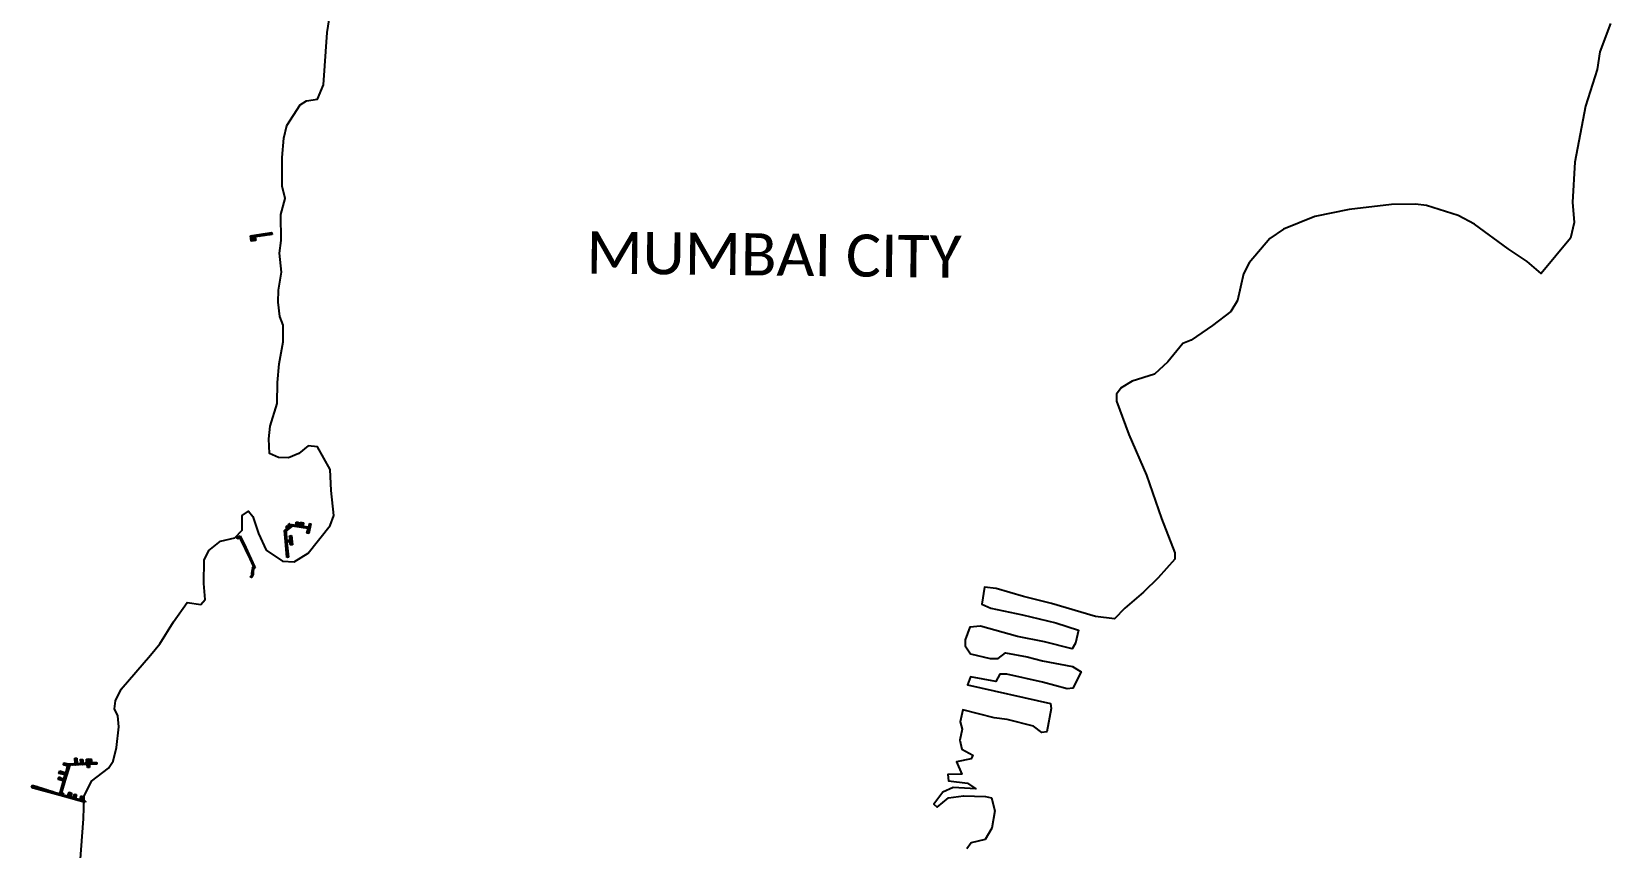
# Model space of a CAD drawing. Header units: metres. Extents: x 267365 to 277461, y 2088854 to 2108025.
# Drawn here: x 268092 to 277372, y 2098439 to 2103232 of the extents above; entities that cross this region are included whole.
import ezdxf

# ---------------------------------------------------------------- set-up
doc = ezdxf.new("R2010")
doc.units = ezdxf.units.M
doc.header["$MEASUREMENT"] = 0
for name, color, linetype in [('JETTY', 51, 'Continuous'), ('JETTY HATCH', 200, 'Continuous'), ('village', 3, 'Continuous'), ('VILLAGE NAME', 250, 'Continuous')]:
    doc.layers.add(name, color=color, linetype=linetype)
doc.styles.get("Standard").update_dxf_attribs({"font": 'arial.ttf'})

msp = doc.modelspace()

# ---------------------------------------------------------------- linework, layer by layer
at = {"layer": 'JETTY'}
for p, q in [((269378.8, 2102032.4), (269504.6, 2102051.5)), ((269383.6, 2102001.4), (269378.8, 2102032.4)), ((269506.8, 2102040.8), (269407.1, 2102026.6)), ((269407.1, 2102026.6), (269411.1, 2102005)), ((269504.6, 2102051.5), (269506.8, 2102040.8)), ((269411.1, 2102005), (269383.6, 2102001.4)), ((269600, 2100333.6), (269609, 2100340.9)), ((269609, 2100340.9), (269615.5, 2100332.8)), ((269644.9, 2100332.9), (269648.1, 2100349.6)), ((269648.1, 2100349.6), (269660, 2100349.2)), ((269660, 2100349.2), (269657.1, 2100330.9)), ((269668.8, 2100329), (269671.4, 2100349.2)), ((269671.4, 2100349.2), (269689.9, 2100346.7)), ((269689.9, 2100346.7), (269687.5, 2100327)), ((269733.7, 2100340.7), (269721.3, 2100283.3)), ((269723, 2100329), (269725.9, 2100341.9)), ((269725.9, 2100341.9), (269733.7, 2100340.7)), ((269297.8, 2100262.3), (269317.9, 2100269.8)), ((269300.7, 2100251.8), (269297.8, 2100262.3)), ((269316.9, 2100257.1), (269300.7, 2100251.8)), ((269350.4, 2100191.9), (269316.9, 2100257.1)), ((269317.9, 2100269.8), (269342.4, 2100222.6)), ((269579.3, 2100301.4), (269591.9, 2100313.9)), ((269583.6, 2100236.5), (269579.3, 2100301.4)), ((269586.1, 2100321.4), (269595.1, 2100329.9)), ((269591.9, 2100313.9), (269586.1, 2100321.4)), ((269623.1, 2100327), (269588.5, 2100299.3)), ((269588.5, 2100299.3), (269590.7, 2100244.6)), ((269595.1, 2100329.9), (269602.6, 2100320.9)), ((269606.3, 2100326), (269600, 2100333.6)), ((269602.6, 2100320.9), (269606.3, 2100326)), ((269608, 2100270.6), (269620.1, 2100271.8)), ((269611.1, 2100246.3), (269608, 2100270.6)), ((269615.5, 2100332.8), (269619.6, 2100336.5)), ((269619.6, 2100336.5), (269644.9, 2100332.9)), ((269620.1, 2100271.8), (269626, 2100217.6)), ((269717.9, 2100313.4), (269623.1, 2100327)), ((269657.1, 2100330.9), (269668.8, 2100329)), ((269687.5, 2100327), (269717.4, 2100322.4)), ((269710.3, 2100285.5), (269717.9, 2100313.4)), ((269721.3, 2100283.3), (269710.3, 2100285.5)), ((269717.4, 2100322.4), (269723, 2100329)), ((269342.4, 2100222.6), (269402.5, 2100089.2)), ((269377.2, 2100134.1), (269350.4, 2100191.9)), ((269592.9, 2100142.2), (269583.6, 2100236.5)), ((269590.7, 2100244.6), (269611.1, 2100246.3)), ((269610.2, 2100234.4), (269592.9, 2100232.7)), ((269592.9, 2100232.7), (269602.9, 2100143.6)), ((269613.1, 2100215.7), (269610.2, 2100234.4)), ((269626, 2100217.6), (269613.1, 2100215.7)), ((269396.2, 2100091.2), (269377.2, 2100134.1)), ((269387.5, 2100049.4), (269388.9, 2100062.3)), ((269388.9, 2100062.3), (269392.8, 2100076.6)), ((269390.8, 2100078.7), (269396.2, 2100091.2)), ((269392.8, 2100076.6), (269390.8, 2100078.7)), ((269398.2, 2100079.7), (269393.9, 2100061.5)), ((269405.6, 2100082.1), (269398.2, 2100079.7)), ((269402.5, 2100089.2), (269405.6, 2100082.1)), ((269602.9, 2100143.6), (269592.9, 2100142.2)), ((269377, 2100029.6), (269380.4, 2100033.2)), ((269385.6, 2100025.8), (269377, 2100029.6)), ((269380.4, 2100033.2), (269382.4, 2100032.3)), ((269382.4, 2100032.3), (269385, 2100035.6)), ((269385, 2100035.6), (269387.8, 2100042)), ((269393.6, 2100041.7), (269385.6, 2100025.8)), ((269387.8, 2100042), (269387.5, 2100049.4)), ((269393.9, 2100061.5), (269393.6, 2100041.7)), ((268345.8, 2098963.5), (268359, 2098964.3)), ((268347.7, 2098932.5), (268345.8, 2098963.5)), ((268359, 2098964.3), (268359.8, 2098932.6)), ((268381.8, 2098933.8), (268379.8, 2098956.9)), ((268379.8, 2098956.9), (268393.3, 2098956.6)), ((268393.3, 2098956.6), (268393.3, 2098934.6)), ((268415.7, 2098936), (268414.4, 2098958.1)), ((268414.4, 2098958.1), (268425.8, 2098958.1)), ((268425.8, 2098958.1), (268428.1, 2098936.4)), ((268431.3, 2098958.3), (268442.6, 2098959)), ((268432.6, 2098937.2), (268431.3, 2098958.3)), ((268442.6, 2098959), (268445.6, 2098937.9)), ((268252.3, 2098874.1), (268257.5, 2098888.4)), ((268289.3, 2098865.6), (268252.3, 2098874.1)), ((268257.5, 2098888.4), (268292.7, 2098877.5)), ((268280, 2098924.2), (268282.6, 2098936.5)), ((268303.7, 2098917.4), (268280, 2098924.2)), ((268282.4, 2098841.4), (268289.3, 2098865.6)), ((268282.6, 2098936.5), (268307.6, 2098929.9)), ((268316.5, 2098921.8), (268289.7, 2098833.7)), ((268292.7, 2098877.5), (268303.7, 2098917.4)), ((268307.6, 2098929.9), (268347.7, 2098932.5)), ((268418.8, 2098926.6), (268316.5, 2098921.8)), ((268359.8, 2098932.6), (268381.8, 2098933.8)), ((268393.3, 2098934.6), (268415.7, 2098936)), ((268419.9, 2098909.4), (268418.8, 2098926.6)), ((268433, 2098909), (268419.9, 2098909.4)), ((268428.1, 2098936.4), (268432.6, 2098937.2)), ((268476.4, 2098928.7), (268431.6, 2098928.1)), ((268431.6, 2098928.1), (268433, 2098909)), ((268445.6, 2098937.9), (268476.2, 2098938.8)), ((268476.2, 2098938.8), (268476.4, 2098928.7)), ((268092.1, 2098792.8), (268097.1, 2098805.1)), ((268100.6, 2098788.2), (268092.1, 2098792.8)), ((268097.1, 2098805.1), (268257.8, 2098754.7)), ((268260.7, 2098744.5), (268100.6, 2098788.2)), ((268249.2, 2098838), (268254.8, 2098853.9)), ((268279.1, 2098829.7), (268249.2, 2098838)), ((268254.8, 2098853.9), (268260.3, 2098852.4)), ((268257.8, 2098754.7), (268279.1, 2098829.7)), ((268260.3, 2098852.4), (268259.2, 2098848.3)), ((268259.2, 2098848.3), (268282.4, 2098841.4)), ((268289.7, 2098833.7), (268267.8, 2098759.2)), ((268304.9, 2098744.1), (268312.4, 2098763.4)), ((268312.4, 2098763.4), (268329.5, 2098757.8)), ((268406.5, 2098703.3), (268260.7, 2098744.5)), ((268267.8, 2098759.2), (268279.1, 2098755.9)), ((268279.1, 2098755.9), (268277.9, 2098748.9)), ((268277.9, 2098748.9), (268311.4, 2098738.8)), ((268312, 2098741.8), (268304.9, 2098744.1)), ((268311.4, 2098738.8), (268312, 2098741.8)), ((268329.5, 2098757.8), (268323.3, 2098736.1)), ((268323.3, 2098736.1), (268338.5, 2098731.4)), ((268338.5, 2098731.4), (268345.2, 2098752.8)), ((268345.2, 2098752.8), (268356.2, 2098749.6)), ((268356.2, 2098749.6), (268349.8, 2098728.6)), ((268349.8, 2098728.6), (268377.1, 2098720.4)), ((268377.1, 2098720.4), (268384, 2098741.4)), ((268384, 2098741.4), (268393.1, 2098738.7)), ((268393.1, 2098738.7), (268389, 2098716.7)), ((268389, 2098716.7), (268409.5, 2098711.5)), ((268409.5, 2098711.5), (268406.5, 2098703.3))]:
    msp.add_line(p, q, dxfattribs=at)
at = {"layer": 'JETTY HATCH', "linetype": 'Continuous'}
for p, q in [((269379.2, 2102030.2), (269381.8, 2102032.9)), ((269404, 2102004.1), (269379.4, 2102028.7)), ((269379.9, 2102025.6), (269388, 2102033.8)), ((269399.3, 2102003.5), (269380.4, 2102022.4)), ((269380.6, 2102021), (269394.3, 2102034.8)), ((269408.7, 2102004.7), (269380.7, 2102032.7)), ((269381.3, 2102016.4), (269400.6, 2102035.7)), ((269394.7, 2102002.8), (269381.3, 2102016.2)), ((269382, 2102011.8), (269406.8, 2102036.7)), ((269382.7, 2102007.2), (269413.1, 2102037.6)), ((269383.4, 2102002.6), (269407.2, 2102026.4)), ((269410.6, 2102008.2), (269385.3, 2102033.4)), ((269388, 2102002), (269408, 2102022)), ((269409.4, 2102014.7), (269389.9, 2102034.1)), ((269394.1, 2102002.8), (269408.8, 2102017.5)), ((269408.2, 2102021.2), (269394.5, 2102034.8)), ((269407.9, 2102026.7), (269399.1, 2102035.5)), ((269400.2, 2102003.6), (269409.7, 2102013)), ((269412.6, 2102027.4), (269403.7, 2102036.2)), ((269407.4, 2102026.6), (269419.3, 2102038.6)), ((269417.2, 2102028), (269408.3, 2102036.9)), ((269421.8, 2102028.7), (269412.9, 2102037.6)), ((269413.6, 2102027.5), (269425.6, 2102039.5)), ((269426.5, 2102029.4), (269417.5, 2102038.3)), ((269419.8, 2102028.4), (269431.8, 2102040.5)), ((269431.1, 2102030), (269422.1, 2102039)), ((269425.9, 2102029.3), (269438.1, 2102041.4)), ((269435.8, 2102030.7), (269426.7, 2102039.7)), ((269440.4, 2102031.3), (269431.3, 2102040.4)), ((269432.1, 2102030.2), (269444.3, 2102042.4)), ((269445, 2102032), (269436, 2102041.1)), ((269438.3, 2102031.1), (269450.6, 2102043.3)), ((269449.7, 2102032.7), (269440.6, 2102041.8)), ((269444.5, 2102031.9), (269456.8, 2102044.3)), ((269454.3, 2102033.3), (269445.2, 2102042.5)), ((269459, 2102034), (269449.8, 2102043.2)), ((269450.7, 2102032.8), (269463.1, 2102045.2)), ((269463.6, 2102034.7), (269454.4, 2102043.9)), ((269456.9, 2102033.7), (269469.3, 2102046.2)), ((269468.2, 2102035.3), (269459, 2102044.6)), ((269463.1, 2102034.6), (269475.6, 2102047.1)), ((269472.9, 2102036), (269463.6, 2102045.3)), ((269477.5, 2102036.6), (269468.2, 2102046)), ((269469.2, 2102035.5), (269481.9, 2102048.1)), ((269482.2, 2102037.3), (269472.8, 2102046.7)), ((269475.4, 2102036.4), (269488.1, 2102049)), ((269486.8, 2102038), (269477.4, 2102047.4)), ((269481.6, 2102037.2), (269494.4, 2102050)), ((269491.4, 2102038.6), (269482, 2102048.1)), ((269496.1, 2102039.3), (269486.6, 2102048.8)), ((269487.8, 2102038.1), (269500.6, 2102050.9)), ((269500.7, 2102040), (269491.2, 2102049.5)), ((269494, 2102039), (269505, 2102050)), ((269505.4, 2102040.6), (269495.8, 2102050.2)), ((269500.2, 2102039.9), (269505.8, 2102045.5)), ((269505.9, 2102045.4), (269500.4, 2102050.9)), ((269506.4, 2102040.8), (269506.7, 2102041.1)), ((269390, 2102002.2), (269382.3, 2102009.9)), ((269385.3, 2102001.6), (269383.2, 2102003.7)), ((269406.4, 2102004.4), (269410.5, 2102008.5)), ((269601, 2100332.3), (269609.2, 2100340.5)), ((269609.5, 2100340.2), (269608.9, 2100340.8)), ((269640.9, 2100324.5), (269659, 2100342.5)), ((269645.2, 2100334), (269660, 2100348.8)), ((269646.4, 2100340.5), (269655.2, 2100349.4)), ((269665.9, 2100320.9), (269646.4, 2100340.4)), ((269657.7, 2100334.5), (269647.2, 2100344.9)), ((269647.6, 2100347.1), (269650.1, 2100349.6)), ((269658.4, 2100339), (269648.1, 2100349.4)), ((269659.1, 2100343.6), (269653.3, 2100349.4)), ((269659.9, 2100348.2), (269658.8, 2100349.2)), ((269664.1, 2100321.2), (269689.7, 2100346.8)), ((269668.8, 2100320.5), (269689.2, 2100340.9)), ((269669.1, 2100331.4), (269685, 2100347.4)), ((269669.9, 2100337.5), (269680.3, 2100348)), ((269696.9, 2100316.4), (269670.6, 2100342.7)), ((269670.7, 2100343.7), (269675.7, 2100348.6)), ((269687.9, 2100330.7), (269671.2, 2100347.4)), ((269688.5, 2100335.4), (269675.3, 2100348.6)), ((269689.1, 2100340.1), (269681.4, 2100347.8)), ((269689.7, 2100344.9), (269687.5, 2100347)), ((269724, 2100333.3), (269731.7, 2100341)), ((269725.5, 2100340.1), (269727.1, 2100341.7)), ((269732.3, 2100334.1), (269725.6, 2100340.7)), ((269733.2, 2100338.5), (269730.5, 2100341.1)), ((269298.9, 2100258.2), (269306.1, 2100265.4)), ((269304.3, 2100253), (269298.9, 2100258.4)), ((269308.3, 2100254.3), (269299.6, 2100263)), ((269300.1, 2100254.1), (269314.6, 2100268.6)), ((269312.3, 2100255.6), (269303.4, 2100264.4)), ((269304.2, 2100252.9), (269319, 2100267.7)), ((269316.3, 2100256.9), (269307.3, 2100265.9)), ((269327.8, 2100250.6), (269311.1, 2100267.3)), ((269312.1, 2100255.5), (269320.8, 2100264.2)), ((269322.1, 2100261.6), (269315, 2100268.8)), ((269317.6, 2100255.7), (269322.6, 2100260.7)), ((269333.5, 2100239.6), (269317.9, 2100255.3)), ((269319.4, 2100252.2), (269324.4, 2100257.2)), ((269321.2, 2100248.7), (269326.2, 2100253.7)), ((269323, 2100245.2), (269328, 2100250.2)), ((269588.8, 2100291.9), (269579.3, 2100301.4)), ((269579.4, 2100300), (269601.6, 2100322.2)), ((269589.1, 2100286.4), (269579.6, 2100295.8)), ((269579.7, 2100295.1), (269620.9, 2100336.3)), ((269580, 2100290.1), (269588.6, 2100298.6)), ((269589.3, 2100280.9), (269580, 2100290.1)), ((269580.4, 2100285.1), (269588.8, 2100293.5)), ((269589.5, 2100275.3), (269580.4, 2100284.4)), ((269580.7, 2100280.2), (269589, 2100288.4)), ((269589.7, 2100269.8), (269580.8, 2100278.7)), ((269581, 2100275.2), (269589.2, 2100283.3)), ((269589.9, 2100264.3), (269581.2, 2100273.1)), ((269581.4, 2100270.2), (269589.4, 2100278.2)), ((269590.2, 2100258.8), (269581.6, 2100267.4)), ((269581.7, 2100265.3), (269589.6, 2100273.1)), ((269590.4, 2100253.3), (269581.9, 2100261.7)), ((269588.6, 2100297.4), (269582, 2100304.1)), ((269582, 2100260.3), (269589.8, 2100268)), ((269590.6, 2100247.7), (269582.3, 2100256)), ((269582.4, 2100255.3), (269590, 2100262.9)), ((269582.7, 2100250.3), (269590.2, 2100257.8)), ((269599.7, 2100233.3), (269582.7, 2100250.3)), ((269583, 2100245.4), (269590.4, 2100252.7)), ((269583.4, 2100240.4), (269590.6, 2100247.6)), ((269590.5, 2100300.9), (269584.6, 2100306.7)), ((269599.3, 2100308), (269587, 2100320.3)), ((269593.4, 2100303.3), (269587.3, 2100309.3)), ((269587.9, 2100319.1), (269596.7, 2100328)), ((269602.2, 2100310.3), (269588.7, 2100323.9)), ((269596.4, 2100305.6), (269590, 2100312)), ((269590.2, 2100316.2), (269599.1, 2100325.1)), ((269605.2, 2100312.7), (269591.4, 2100326.5)), ((269592.3, 2100302.3), (269625.6, 2100335.6)), ((269608.1, 2100315.1), (269594.1, 2100329)), ((269614, 2100319.8), (269600.1, 2100333.7)), ((269616.9, 2100322.1), (269603, 2100336.1)), ((269603.2, 2100233.7), (269622.2, 2100252.7)), ((269603.4, 2100329.4), (269611.6, 2100337.6)), ((269611.1, 2100317.4), (269604.7, 2100323.8)), ((269605.9, 2100326.5), (269614, 2100334.7)), ((269619.9, 2100324.5), (269606, 2100338.4)), ((269608, 2100270.3), (269608.3, 2100270.6)), ((269622.1, 2100253.3), (269608.4, 2100267)), ((269608.6, 2100265.6), (269614.2, 2100271.2)), ((269609.1, 2100234.3), (269622.7, 2100247.9)), ((269609.2, 2100261), (269620.1, 2100271.8)), ((269622.8, 2100247.4), (269609.2, 2100260.9)), ((269609.8, 2100256.3), (269620.6, 2100267.1)), ((269621.5, 2100259.3), (269610, 2100270.8)), ((269623.4, 2100241.5), (269610, 2100254.8)), ((269610.4, 2100251.6), (269621.1, 2100262.3)), ((269624, 2100235.5), (269610.8, 2100248.7)), ((269611.1, 2100246.9), (269621.7, 2100257.5)), ((269620.8, 2100265.2), (269614.8, 2100271.3)), ((269622.8, 2100326.9), (269616.2, 2100333.5)), ((269628.8, 2100326.2), (269619, 2100336)), ((269619.1, 2100323.9), (269630.2, 2100335)), ((269620.2, 2100271.2), (269619.6, 2100271.7)), ((269635, 2100325.3), (269624.5, 2100335.8)), ((269627, 2100326.5), (269634.9, 2100334.3)), ((269641.2, 2100324.4), (269630.7, 2100334.9)), ((269631.7, 2100325.8), (269639.5, 2100333.7)), ((269636.3, 2100325.1), (269644.1, 2100333)), ((269647.3, 2100323.6), (269636.9, 2100334)), ((269653.5, 2100322.7), (269643.1, 2100333.1)), ((269659.7, 2100321.8), (269645.5, 2100336)), ((269645.6, 2100323.8), (269657.9, 2100336.2)), ((269650.2, 2100323.1), (269657.9, 2100330.8)), ((269654.8, 2100322.5), (269662.4, 2100330)), ((269659.5, 2100321.8), (269667, 2100329.3)), ((269672.1, 2100320), (269662, 2100330.1)), ((269678.3, 2100319.1), (269668.4, 2100329.1)), ((269684.5, 2100318.2), (269669.4, 2100333.4)), ((269690.7, 2100317.3), (269670, 2100338.1)), ((269673.4, 2100319.8), (269688.5, 2100334.9)), ((269678, 2100319.2), (269687.7, 2100328.8)), ((269682.7, 2100318.5), (269690.7, 2100326.5)), ((269687.3, 2100317.8), (269695.3, 2100325.8)), ((269691.9, 2100317.2), (269699.9, 2100325.1)), ((269703.1, 2100315.6), (269692.3, 2100326.3)), ((269696.6, 2100316.5), (269704.5, 2100324.4)), ((269709.3, 2100314.7), (269698.6, 2100325.3)), ((269701.2, 2100315.8), (269709.1, 2100323.7)), ((269715.5, 2100313.8), (269704.9, 2100324.4)), ((269705.9, 2100315.2), (269713.7, 2100323)), ((269710.5, 2100314.5), (269732.9, 2100336.9)), ((269712.3, 2100285.1), (269710.7, 2100286.7)), ((269726.6, 2100307.9), (269711.2, 2100323.4)), ((269711.2, 2100288.7), (269725.5, 2100303)), ((269719, 2100283.8), (269711.8, 2100290.9)), ((269712.8, 2100285), (269724.1, 2100296.3)), ((269721.9, 2100286.1), (269712.9, 2100295.1)), ((269713.2, 2100295.9), (269727, 2100309.8)), ((269722.8, 2100290.5), (269714.1, 2100299.3)), ((269715.1, 2100313.8), (269731.4, 2100330.1)), ((269715.1, 2100303.2), (269728.5, 2100316.6)), ((269723.8, 2100294.9), (269715.2, 2100303.4)), ((269724.7, 2100299.2), (269716.3, 2100307.6)), ((269717.1, 2100310.5), (269729.9, 2100323.3)), ((269717.2, 2100284.1), (269722.6, 2100289.5)), ((269727.6, 2100312.3), (269717.4, 2100322.4)), ((269725.7, 2100303.6), (269717.4, 2100311.8)), ((269728.5, 2100316.7), (269719.8, 2100325.3)), ((269729.4, 2100321), (269722.3, 2100328.2)), ((269730.4, 2100325.4), (269723.7, 2100332.1)), ((269731.3, 2100329.7), (269724.7, 2100336.4)), ((269339.2, 2100228.6), (269323.5, 2100244.4)), ((269324.8, 2100241.7), (269329.8, 2100246.7)), ((269326.6, 2100238.2), (269331.7, 2100243.2)), ((269328.4, 2100234.7), (269333.5, 2100239.8)), ((269344.3, 2100218.2), (269329.1, 2100233.5)), ((269330.2, 2100231.2), (269335.3, 2100236.3)), ((269332, 2100227.7), (269337.1, 2100232.8)), ((269333.8, 2100224.2), (269338.9, 2100229.3)), ((269348.7, 2100208.6), (269334.7, 2100222.6)), ((269335.6, 2100220.7), (269340.7, 2100225.8)), ((269337.4, 2100217.2), (269342.5, 2100222.3)), ((269339.2, 2100213.7), (269344.2, 2100218.6)), ((269353, 2100198.9), (269340.3, 2100211.7)), ((269341, 2100210.2), (269345.8, 2100215)), ((269342.8, 2100206.7), (269347.5, 2100211.3)), ((269344.6, 2100203.2), (269349.1, 2100207.7)), ((269357.4, 2100189.2), (269345.9, 2100200.8)), ((269346.4, 2100199.7), (269350.7, 2100204)), ((269348.2, 2100196.2), (269352.4, 2100200.3)), ((269350, 2100192.7), (269354, 2100196.7)), ((269361.8, 2100179.6), (269351.3, 2100190.1)), ((269351.7, 2100189.1), (269355.7, 2100193)), ((269353.4, 2100185.4), (269357.3, 2100189.4)), ((269355.1, 2100181.8), (269359, 2100185.7)), ((269366.1, 2100169.9), (269355.9, 2100180.2)), ((269356.8, 2100178.2), (269360.6, 2100182.1)), ((269358.5, 2100174.6), (269362.3, 2100178.4)), ((269360.1, 2100171), (269363.9, 2100174.8)), ((269370.5, 2100160.3), (269360.5, 2100170.3)), ((269361.8, 2100167.3), (269365.6, 2100171.1)), ((269363.5, 2100163.7), (269367.2, 2100167.5)), ((269374.8, 2100150.6), (269365, 2100160.4)), ((269365.2, 2100160.1), (269368.9, 2100163.8)), ((269366.9, 2100156.5), (269370.5, 2100160.1)), ((269368.5, 2100152.9), (269372.2, 2100156.5)), ((269594.9, 2100232.9), (269583.1, 2100244.6)), ((269593.3, 2100229.1), (269583.5, 2100238.9)), ((269583.7, 2100235.5), (269593.1, 2100244.8)), ((269594, 2100223.2), (269584, 2100233.1)), ((269584.2, 2100230.6), (269598.8, 2100245.3)), ((269594.6, 2100217.2), (269584.5, 2100227.3)), ((269584.7, 2100225.8), (269604.6, 2100245.7)), ((269595.3, 2100211.2), (269585.1, 2100221.4)), ((269585.2, 2100221), (269593.3, 2100229.1)), ((269585.6, 2100216.2), (269593.8, 2100224.3)), ((269596, 2100205.2), (269585.7, 2100215.5)), ((269586.1, 2100211.3), (269594.4, 2100219.6)), ((269596.6, 2100199.3), (269586.3, 2100209.6)), ((269586.6, 2100206.5), (269594.9, 2100214.8)), ((269597.3, 2100193.3), (269586.9, 2100203.7)), ((269587.1, 2100201.7), (269595.4, 2100210)), ((269598, 2100187.3), (269587.4, 2100197.9)), ((269587.5, 2100196.8), (269596, 2100205.3)), ((269588, 2100192), (269596.5, 2100200.5)), ((269598.6, 2100181.4), (269588, 2100192)), ((269588.5, 2100187.2), (269597, 2100195.7)), ((269599.3, 2100175.4), (269588.6, 2100186.1)), ((269589, 2100182.3), (269597.6, 2100191)), ((269600, 2100169.4), (269589.2, 2100180.2)), ((269589.4, 2100177.5), (269598.1, 2100186.2)), ((269600.6, 2100163.4), (269589.7, 2100174.3)), ((269589.9, 2100172.7), (269598.6, 2100181.4)), ((269601.3, 2100157.5), (269590.3, 2100168.5)), ((269590.4, 2100167.9), (269599.2, 2100176.6)), ((269590.8, 2100163), (269599.7, 2100171.9)), ((269602, 2100151.5), (269590.9, 2100162.6)), ((269591.3, 2100158.2), (269600.2, 2100167.1)), ((269602.6, 2100145.5), (269591.5, 2100156.7)), ((269591.8, 2100153.4), (269600.8, 2100162.3)), ((269592.3, 2100148.5), (269601.3, 2100157.6)), ((269604.5, 2100233.8), (269593.5, 2100244.8)), ((269597.3, 2100233.1), (269610.4, 2100246.2)), ((269609.3, 2100234.3), (269598.4, 2100245.2)), ((269625.3, 2100223.6), (269603.3, 2100245.6)), ((269624.7, 2100229.6), (269608.2, 2100246)), ((269626, 2100217.7), (269610.3, 2100233.3)), ((269610.7, 2100230.6), (269623.2, 2100243.1)), ((269621.4, 2100216.9), (269611.3, 2100227)), ((269611.5, 2100226.1), (269623.7, 2100238.3)), ((269612.2, 2100221.5), (269624.2, 2100233.5)), ((269616.8, 2100216.2), (269612.3, 2100220.7)), ((269612.9, 2100216.9), (269624.8, 2100228.8)), ((269617.7, 2100216.4), (269625.3, 2100224)), ((269623.9, 2100217.3), (269625.8, 2100219.2)), ((269379.2, 2100140.9), (269369.6, 2100150.5)), ((269370.2, 2100149.2), (269373.8, 2100152.8)), ((269371.9, 2100145.6), (269375.5, 2100149.2)), ((269373.6, 2100142), (269377.1, 2100145.5)), ((269383.6, 2100131.3), (269374.2, 2100140.6)), ((269375.3, 2100138.4), (269378.8, 2100141.9)), ((269376.9, 2100134.7), (269380.4, 2100138.2)), ((269378.6, 2100131.1), (269382.1, 2100134.6)), ((269387.9, 2100121.6), (269378.7, 2100130.8)), ((269380.2, 2100127.4), (269383.7, 2100130.9)), ((269381.8, 2100123.7), (269385.4, 2100127.2)), ((269392.3, 2100112), (269382.9, 2100121.3)), ((269383.5, 2100120), (269387, 2100123.6)), ((269385.1, 2100116.4), (269388.7, 2100119.9)), ((269386.7, 2100112.7), (269390.3, 2100116.3)), ((269396.6, 2100102.3), (269387.1, 2100111.8)), ((269388.3, 2100109), (269392, 2100112.6)), ((269388.8, 2100061.8), (269395.6, 2100068.5)), ((269393.9, 2100057.3), (269388.9, 2100062.3)), ((269390, 2100105.3), (269393.6, 2100109)), ((269394.1, 2100062.4), (269390, 2100066.5)), ((269390.7, 2100068.9), (269397.2, 2100075.4)), ((269395.1, 2100066.7), (269391.1, 2100070.6)), ((269401, 2100092.6), (269391.3, 2100102.3)), ((269391.5, 2100080.4), (269401.9, 2100090.7)), ((269391.6, 2100101.6), (269395.3, 2100105.3)), ((269397.1, 2100075.3), (269391.7, 2100080.7)), ((269396.1, 2100071), (269392.3, 2100074.8)), ((269392.7, 2100076.2), (269403.5, 2100087)), ((269393.2, 2100098), (269396.9, 2100101.7)), ((269398.1, 2100079.6), (269393.3, 2100084.4)), ((269394.8, 2100094.3), (269398.6, 2100098)), ((269402, 2100081), (269394.9, 2100088.1)), ((269395.5, 2100089.7), (269400.2, 2100094.4)), ((269405.2, 2100083.1), (269395.5, 2100092.9)), ((269403.1, 2100081.3), (269405.1, 2100083.3)), ((269599.7, 2100143.2), (269592, 2100150.8)), ((269595.1, 2100142.5), (269592.6, 2100144.9)), ((269592.7, 2100143.7), (269601.8, 2100152.8)), ((269597.2, 2100142.8), (269602.4, 2100148)), ((269377.7, 2100029.4), (269381.2, 2100032.9)), ((269380.8, 2100028), (269378, 2100030.7)), ((269386.5, 2100027.5), (269381.2, 2100032.9)), ((269381.3, 2100027.7), (269392, 2100038.4)), ((269388.3, 2100031.1), (269384.5, 2100034.9)), ((269385, 2100026.1), (269386.6, 2100027.7)), ((269385.9, 2100037.6), (269393.7, 2100045.4)), ((269390.1, 2100034.6), (269386.2, 2100038.4)), ((269387.5, 2100049.8), (269393.9, 2100056.2)), ((269393.6, 2100041.7), (269387.5, 2100047.7)), ((269387.7, 2100044.7), (269393.8, 2100050.8)), ((269393.7, 2100046.9), (269387.8, 2100052.7)), ((269391.8, 2100038.1), (269387.8, 2100042.1)), ((269388.2, 2100055.8), (269394, 2100061.6)), ((269393.8, 2100052.1), (269388.4, 2100057.5)), ((268359.4, 2098949.2), (268345.8, 2098962.8)), ((268346, 2098960.6), (268349.1, 2098963.7)), ((268359.5, 2098943.8), (268346.2, 2098957.2)), ((268346.3, 2098955.6), (268354.7, 2098964)), ((268359.7, 2098938.4), (268346.5, 2098951.5)), ((268346.6, 2098950.6), (268359.1, 2098963.1)), ((268346.9, 2098945.6), (268359.2, 2098957.9)), ((268347.2, 2098940.6), (268359.3, 2098952.7)), ((268359.3, 2098954.7), (268350.2, 2098963.8)), ((268359.1, 2098960.1), (268355.2, 2098964.1)), ((268393.3, 2098941.9), (268380, 2098955.2)), ((268380.2, 2098952.4), (268384.6, 2098956.8)), ((268393.3, 2098936.6), (268380.5, 2098949.4)), ((268380.6, 2098947.5), (268389.8, 2098956.7)), ((268381.1, 2098942.6), (268393.3, 2098954.8)), ((268381.5, 2098937.7), (268393.3, 2098949.5)), ((268393.3, 2098947.2), (268383.7, 2098956.8)), ((268393.3, 2098952.5), (268389.1, 2098956.7)), ((268427.2, 2098945.1), (268414.4, 2098957.9)), ((268414.6, 2098954.9), (268417.7, 2098958.1)), ((268427.8, 2098939.2), (268414.7, 2098952.3)), ((268414.9, 2098949.9), (268423, 2098958.1)), ((268415.2, 2098944.9), (268426.1, 2098955.8)), ((268415.5, 2098939.9), (268426.6, 2098951)), ((268426.6, 2098951), (268419.5, 2098958.1)), ((268425.9, 2098957), (268424.8, 2098958.1)), ((268444.9, 2098943.3), (268431.3, 2098956.9)), ((268431.4, 2098955.9), (268434, 2098958.4)), ((268431.7, 2098950.9), (268439.7, 2098958.8)), ((268454.5, 2098928.4), (268431.7, 2098951.2)), ((268432, 2098945.9), (268442.9, 2098956.8)), ((268432.4, 2098940.9), (268443.6, 2098952.1)), ((268444, 2098949.5), (268435, 2098958.5)), ((268443.1, 2098955.7), (268440, 2098958.8)), ((268254.8, 2098873.5), (268252.8, 2098875.5)), ((268253.8, 2098873.7), (268265.9, 2098885.8)), ((268254.2, 2098879.5), (268261.9, 2098887.1)), ((268261.7, 2098871.9), (268254.2, 2098879.4)), ((268268.6, 2098870.4), (268255.7, 2098883.3)), ((268275.4, 2098868.8), (268257.1, 2098887.2)), ((268257.3, 2098887.9), (268257.8, 2098888.3)), ((268258.1, 2098872.7), (268270, 2098884.6)), ((268262.5, 2098871.8), (268274, 2098883.3)), ((268282.3, 2098867.2), (268262.8, 2098886.8)), ((268266.8, 2098870.8), (268278.1, 2098882.1)), ((268289.2, 2098865.7), (268270.4, 2098884.4)), ((268271.1, 2098869.8), (268282.1, 2098880.8)), ((268275.4, 2098868.8), (268286.2, 2098879.6)), ((268298.3, 2098861.9), (268278.1, 2098882)), ((268279.7, 2098867.8), (268290.2, 2098878.3)), ((268280.6, 2098927), (268288.5, 2098935)), ((268285.2, 2098922.7), (268280.7, 2098927.2)), ((268292.6, 2098920.6), (268281.6, 2098931.6)), ((268282, 2098933.7), (268284.3, 2098936.1)), ((268282.4, 2098923.5), (268292.7, 2098933.8)), ((268300.1, 2098918.4), (268282.5, 2098936)), ((268283.5, 2098845), (268297.4, 2098858.9)), ((268284.1, 2098866.8), (268306.7, 2098889.4)), ((268285.6, 2098852.4), (268299.7, 2098866.6)), ((268299.5, 2098866), (268285.8, 2098879.7)), ((268286.5, 2098922.3), (268296.9, 2098932.7)), ((268294.5, 2098849.7), (268287, 2098857.3)), ((268287.7, 2098859.9), (268302, 2098874.2)), ((268295.8, 2098853.8), (268288.1, 2098861.4)), ((268288.4, 2098865.9), (268304.3, 2098881.8)), ((268313.1, 2098910.7), (268289, 2098934.8)), ((268297, 2098857.8), (268289.3, 2098865.5)), ((268290.6, 2098921.1), (268301.1, 2098931.6)), ((268300.7, 2098870), (268292.8, 2098878)), ((268293.9, 2098882), (268309, 2098897.1)), ((268302, 2098874.1), (268293.9, 2098882.1)), ((268294.7, 2098920), (268305.3, 2098930.5)), ((268303.2, 2098878.2), (268295.1, 2098886.3)), ((268295.9, 2098889.3), (268311.3, 2098904.7)), ((268314.4, 2098914.7), (268296.2, 2098932.9)), ((268304.5, 2098882.2), (268296.2, 2098890.4)), ((268305.7, 2098886.3), (268297.4, 2098894.6)), ((268297.9, 2098896.6), (268313.6, 2098912.3)), ((268306.9, 2098890.3), (268298.5, 2098898.7)), ((268298.9, 2098918.8), (268310.2, 2098930.1)), ((268308.2, 2098894.4), (268299.7, 2098902.9)), ((268300, 2098904), (268316, 2098920)), ((268309.4, 2098898.5), (268300.8, 2098907.1)), ((268302, 2098911.3), (268321.5, 2098930.8)), ((268310.7, 2098902.5), (268302, 2098911.2)), ((268303, 2098917.6), (268315.8, 2098930.4)), ((268311.9, 2098906.6), (268303.1, 2098915.4)), ((268315.6, 2098918.8), (268303.4, 2098931)), ((268317.9, 2098921.8), (268309.7, 2098930)), ((268322.9, 2098922.1), (268314.7, 2098930.3)), ((268317.8, 2098921.8), (268327.1, 2098931.1)), ((268328, 2098922.3), (268319.6, 2098930.7)), ((268323.4, 2098922.1), (268332.8, 2098931.5)), ((268333.1, 2098922.6), (268324.6, 2098931)), ((268329, 2098922.4), (268338.5, 2098931.9)), ((268338.1, 2098922.8), (268329.6, 2098931.3)), ((268334.5, 2098922.6), (268344.1, 2098932.2)), ((268343.2, 2098923), (268334.6, 2098931.6)), ((268348.3, 2098923.3), (268339.6, 2098931.9)), ((268340.1, 2098922.9), (268359.6, 2098942.3)), ((268353.3, 2098923.5), (268344.6, 2098932.3)), ((268345.7, 2098923.2), (268359.7, 2098937.2)), ((268359.8, 2098933), (268346.9, 2098945.9)), ((268363.4, 2098924), (268347.2, 2098940.2)), ((268347.5, 2098935.6), (268359.4, 2098947.5)), ((268358.4, 2098923.8), (268347.6, 2098934.6)), ((268351.2, 2098923.4), (268360.5, 2098932.7)), ((268356.8, 2098923.7), (268366.1, 2098933)), ((268368.5, 2098924.2), (268360.1, 2098932.7)), ((268362.4, 2098923.9), (268371.7, 2098933.3)), ((268373.6, 2098924.5), (268365.1, 2098932.9)), ((268367.9, 2098924.2), (268377.3, 2098933.6)), ((268378.6, 2098924.7), (268370.1, 2098933.2)), ((268373.5, 2098924.5), (268393.3, 2098944.2)), ((268383.7, 2098925), (268375.2, 2098933.5)), ((268379.1, 2098924.7), (268393.3, 2098938.9)), ((268388.8, 2098925.2), (268380.2, 2098933.8)), ((268398.9, 2098925.7), (268381, 2098943.6)), ((268393.8, 2098925.4), (268381.5, 2098937.8)), ((268384.6, 2098925), (268394.3, 2098934.7)), ((268390.2, 2098925.3), (268399.9, 2098935)), ((268403.9, 2098925.9), (268395.2, 2098934.7)), ((268395.8, 2098925.5), (268405.6, 2098935.3)), ((268409, 2098926.2), (268400.2, 2098935)), ((268401.3, 2098925.8), (268411.2, 2098935.7)), ((268414.1, 2098926.4), (268405.2, 2098935.3)), ((268406.9, 2098926.1), (268427.1, 2098946.2)), ((268432.7, 2098913.1), (268410.2, 2098935.6)), ((268412.5, 2098926.3), (268427.6, 2098941.4)), ((268433.5, 2098928.2), (268415.1, 2098946.6)), ((268432.3, 2098918.8), (268415.2, 2098935.9)), ((268431.9, 2098924.5), (268415.4, 2098941)), ((268418, 2098926.6), (268428.1, 2098936.6)), ((268419.1, 2098922.3), (268444.3, 2098947.5)), ((268431.4, 2098909), (268419.1, 2098921.3)), ((268419.4, 2098917.3), (268444.9, 2098942.9)), ((268425.9, 2098909.2), (268419.5, 2098915.7)), ((268419.7, 2098912.3), (268431.9, 2098924.5)), ((268420.4, 2098909.4), (268419.8, 2098910)), ((268422, 2098909.4), (268432.2, 2098919.5)), ((268427.2, 2098909.2), (268432.6, 2098914.6)), ((268438.8, 2098928.2), (268430.2, 2098936.8)), ((268449.2, 2098928.4), (268432.1, 2098945.5)), ((268432.3, 2098909), (268432.9, 2098909.6)), ((268444, 2098928.3), (268432.4, 2098939.9)), ((268435.6, 2098928.2), (268445.6, 2098938.2)), ((268440.9, 2098928.3), (268450.7, 2098938.1)), ((268446.3, 2098928.3), (268456.2, 2098938.2)), ((268459.7, 2098928.5), (268450.1, 2098938.1)), ((268451.7, 2098928.4), (268461.7, 2098938.4)), ((268464.9, 2098928.6), (268455.3, 2098938.2)), ((268457.1, 2098928.5), (268467.1, 2098938.6)), ((268470.2, 2098928.6), (268460.4, 2098938.4)), ((268462.4, 2098928.5), (268472.6, 2098938.7)), ((268475.4, 2098928.7), (268465.6, 2098938.5)), ((268467.8, 2098928.6), (268476.3, 2098937.1)), ((268476.3, 2098933.1), (268470.8, 2098938.7)), ((268473.2, 2098928.7), (268476.3, 2098931.8)), ((268476.2, 2098938.5), (268475.9, 2098938.8)), ((268092.9, 2098792.4), (268103.6, 2098803.1)), ((268101.9, 2098787.8), (268093.5, 2098796.2)), ((268094.9, 2098799.6), (268099.6, 2098804.4)), ((268109.2, 2098785.8), (268095, 2098800)), ((268096.3, 2098790.5), (268107.7, 2098801.8)), ((268116.4, 2098783.9), (268096.6, 2098803.7)), ((268099.8, 2098788.6), (268111.7, 2098800.6)), ((268123.7, 2098781.9), (268102, 2098803.6)), ((268103.8, 2098787.3), (268115.7, 2098799.3)), ((268107.9, 2098786.2), (268119.8, 2098798)), ((268131, 2098779.9), (268109.7, 2098801.2)), ((268112.1, 2098785), (268123.8, 2098796.8)), ((268116.3, 2098783.9), (268127.8, 2098795.5)), ((268138.3, 2098777.9), (268117.5, 2098798.7)), ((268120.4, 2098782.8), (268131.9, 2098794.2)), ((268124.6, 2098781.6), (268135.9, 2098793)), ((268145.6, 2098775.9), (268125.2, 2098796.3)), ((268128.8, 2098780.5), (268140, 2098791.7)), ((268152.9, 2098773.9), (268132.9, 2098793.9)), ((268132.9, 2098779.4), (268144, 2098790.4)), ((268137.1, 2098778.2), (268148, 2098789.1)), ((268160.2, 2098771.9), (268140.6, 2098791.5)), ((268141.3, 2098777.1), (268152.1, 2098787.9)), ((268145.4, 2098775.9), (268156.1, 2098786.6)), ((268167.5, 2098769.9), (268148.4, 2098789)), ((268149.6, 2098774.8), (268160.1, 2098785.3)), ((268153.8, 2098773.7), (268164.2, 2098784.1)), ((268174.8, 2098767.9), (268156.1, 2098786.6)), ((268157.9, 2098772.5), (268168.2, 2098782.8)), ((268162.1, 2098771.4), (268172.2, 2098781.5)), ((268182.1, 2098765.9), (268163.8, 2098784.2)), ((268166.3, 2098770.3), (268176.3, 2098780.3)), ((268170.4, 2098769.1), (268180.3, 2098779)), ((268189.4, 2098763.9), (268171.6, 2098781.8)), ((268174.6, 2098768), (268184.4, 2098777.7)), ((268178.8, 2098766.8), (268188.4, 2098776.5)), ((268196.7, 2098762), (268179.3, 2098779.3)), ((268182.9, 2098765.7), (268192.4, 2098775.2)), ((268204, 2098760), (268187, 2098776.9)), ((268187.1, 2098764.6), (268196.5, 2098773.9)), ((268191.3, 2098763.4), (268200.5, 2098772.7)), ((268211.3, 2098758), (268194.8, 2098774.5)), ((268195.4, 2098762.3), (268204.5, 2098771.4)), ((268199.6, 2098761.2), (268208.6, 2098770.1)), ((268218.6, 2098756), (268202.5, 2098772)), ((268203.8, 2098760), (268212.6, 2098768.9)), ((268207.9, 2098758.9), (268216.6, 2098767.6)), ((268225.9, 2098754), (268210.2, 2098769.6)), ((268212.1, 2098757.8), (268220.7, 2098766.3)), ((268216.3, 2098756.6), (268224.7, 2098765.1)), ((268233.1, 2098752), (268218, 2098767.2)), ((268220.4, 2098755.5), (268228.8, 2098763.8)), ((268240.4, 2098750), (268225.7, 2098764.8)), ((268249.8, 2098837.9), (268260, 2098848.1)), ((268254.7, 2098836.5), (268250.3, 2098841)), ((268262.1, 2098834.4), (268251.6, 2098844.9)), ((268251.7, 2098845.1), (268259.3, 2098852.7)), ((268269.4, 2098832.4), (268253, 2098848.8)), ((268253.9, 2098836.7), (268264.1, 2098846.9)), ((268276.8, 2098830.4), (268254.4, 2098852.7)), ((268254.6, 2098853.3), (268255.1, 2098853.8)), ((268258.1, 2098835.5), (268268.2, 2098845.6)), ((268258.2, 2098756.2), (268270.5, 2098768.4)), ((268260.2, 2098852.2), (268260, 2098852.5)), ((268260.3, 2098763.6), (268272.7, 2098775.9)), ((268267.9, 2098759.6), (268261.1, 2098766.4)), ((268262.2, 2098834.4), (268272.2, 2098844.4)), ((268269.1, 2098763.7), (268262.3, 2098770.6)), ((268262.4, 2098771), (268274.9, 2098783.5)), ((268270.3, 2098767.8), (268263.5, 2098774.7)), ((268264.5, 2098778.4), (268277.1, 2098791)), ((268271.5, 2098771.9), (268264.7, 2098778.8)), ((268272.7, 2098776), (268265.8, 2098783)), ((268287.2, 2098825.2), (268266.2, 2098846.2)), ((268266.4, 2098833.2), (268276.3, 2098843.2)), ((268266.6, 2098785.8), (268279.3, 2098798.5)), ((268273.9, 2098780.1), (268267, 2098787.1)), ((268275.2, 2098784.2), (268268.2, 2098791.2)), ((268268.7, 2098793.2), (268281.5, 2098806)), ((268276.4, 2098788.3), (268269.3, 2098795.4)), ((268270.5, 2098832.1), (268280.4, 2098842)), ((268277.6, 2098792.4), (268270.5, 2098799.5)), ((268270.8, 2098800.6), (268283.7, 2098813.5)), ((268278.8, 2098796.5), (268271.7, 2098803.6)), ((268280, 2098800.6), (268272.8, 2098807.8)), ((268272.9, 2098807.9), (268285.9, 2098821)), ((268288.4, 2098829.3), (268273.8, 2098844)), ((268281.2, 2098804.7), (268274, 2098811.9)), ((268274.7, 2098830.9), (268295, 2098851.3)), ((268275, 2098815.3), (268288.1, 2098828.5)), ((268282.4, 2098808.8), (268275.2, 2098816)), ((268283.6, 2098812.9), (268276.4, 2098820.2)), ((268277.1, 2098822.7), (268290.4, 2098836)), ((268284.8, 2098817), (268277.5, 2098824.3)), ((268286, 2098821.1), (268278.7, 2098828.4)), ((268278.8, 2098829.8), (268292.7, 2098843.7)), ((268289.6, 2098833.4), (268281.3, 2098841.7)), ((268290.8, 2098837.5), (268283.4, 2098844.9)), ((268292.1, 2098841.6), (268284.6, 2098849)), ((268293.3, 2098845.6), (268285.8, 2098853.2)), ((268312, 2098762.2), (268313, 2098763.2)), ((268326.8, 2098748.5), (268312.3, 2098763)), ((268224.6, 2098754.3), (268232.8, 2098762.5)), ((268228.8, 2098753.2), (268236.8, 2098761.3)), ((268232.9, 2098752.1), (268240.9, 2098760)), ((268247.7, 2098748), (268233.4, 2098762.3)), ((268237.1, 2098750.9), (268244.9, 2098758.7)), ((268255, 2098746), (268241.1, 2098759.9)), ((268241.3, 2098749.8), (268248.9, 2098757.5)), ((268245.4, 2098748.7), (268253, 2098756.2)), ((268262.3, 2098744), (268248.9, 2098757.5)), ((268249.6, 2098747.5), (268257, 2098754.9)), ((268253.8, 2098746.4), (268268.3, 2098760.9)), ((268269.7, 2098741.9), (268256.6, 2098755.1)), ((268257.9, 2098745.2), (268270.9, 2098758.3)), ((268277.1, 2098739.8), (268258.8, 2098758.2)), ((268284.5, 2098737.8), (268260, 2098762.3)), ((268262.1, 2098744.1), (268275, 2098757.1)), ((268266.2, 2098742.9), (268279.1, 2098755.8)), ((268278, 2098749.6), (268268.6, 2098758.9)), ((268270.3, 2098741.8), (268278, 2098749.4)), ((268274.5, 2098740.6), (268281.7, 2098747.8)), ((268278.8, 2098754.1), (268276.1, 2098756.7)), ((268278.6, 2098739.4), (268285.8, 2098746.6)), ((268291.9, 2098735.7), (268279, 2098748.6)), ((268282.8, 2098738.3), (268289.8, 2098745.3)), ((268299.3, 2098733.6), (268286.6, 2098746.3)), ((268286.9, 2098737.1), (268293.9, 2098744.1)), ((268291, 2098735.9), (268298, 2098742.9)), ((268306.7, 2098731.5), (268294.2, 2098744)), ((268295.2, 2098734.8), (268302.1, 2098741.6)), ((268299.3, 2098733.6), (268306.1, 2098740.4)), ((268314.1, 2098729.4), (268301.7, 2098741.7)), ((268303.4, 2098732.4), (268310.2, 2098739.2)), ((268305.2, 2098744.8), (268321, 2098760.6)), ((268328.9, 2098725.2), (268306.3, 2098747.8)), ((268307.6, 2098731.2), (268327.6, 2098751.3)), ((268323.3, 2098736.1), (268307.8, 2098751.6)), ((268308.6, 2098753.5), (268317, 2098761.9)), ((268308.6, 2098742.9), (268325, 2098759.3)), ((268324.5, 2098740.2), (268309.3, 2098755.4)), ((268321.5, 2098727.3), (268309.3, 2098739.4)), ((268325.6, 2098744.4), (268310.8, 2098759.2)), ((268311.7, 2098730.1), (268325.5, 2098743.9)), ((268311.8, 2098740.8), (268329, 2098758)), ((268315.8, 2098728.9), (268323.4, 2098736.5)), ((268328, 2098752.6), (268319.6, 2098761)), ((268320, 2098727.7), (268327.1, 2098734.9)), ((268336.2, 2098723.1), (268323.3, 2098736.1)), ((268324.1, 2098726.6), (268331.2, 2098733.7)), ((268329.2, 2098756.7), (268327.5, 2098758.4)), ((268328.2, 2098725.4), (268335.3, 2098732.4)), ((268343.6, 2098721.1), (268331, 2098733.7)), ((268332.4, 2098724.2), (268355.5, 2098747.3)), ((268336.5, 2098723.1), (268353.2, 2098739.8)), ((268351, 2098719), (268338.5, 2098731.5)), ((268358.4, 2098716.9), (268339.8, 2098735.5)), ((268340.4, 2098737.6), (268353.3, 2098750.5)), ((268340.6, 2098721.9), (268350.9, 2098732.2)), ((268350.3, 2098730.3), (268341, 2098739.6)), ((268351.6, 2098734.3), (268342.3, 2098743.6)), ((268342.8, 2098745.3), (268349.2, 2098751.7)), ((268352.8, 2098738.4), (268343.6, 2098747.7)), ((268354, 2098742.5), (268344.8, 2098751.7)), ((268344.8, 2098720.7), (268352, 2098727.9)), ((268348.9, 2098719.6), (268356, 2098726.7)), ((268355.2, 2098746.6), (268350.6, 2098751.3)), ((268365.8, 2098714.8), (268353, 2098727.6)), ((268353.1, 2098718.4), (268360.1, 2098725.5)), ((268357.2, 2098717.2), (268364.2, 2098724.3)), ((268373.2, 2098712.7), (268360.6, 2098725.4)), ((268361.3, 2098716.1), (268368.3, 2098723)), ((268365.5, 2098714.9), (268372.4, 2098721.8)), ((268380.6, 2098710.6), (268368.1, 2098723.1)), ((268369.6, 2098713.7), (268376.5, 2098720.6)), ((268373.7, 2098712.6), (268391.6, 2098730.4)), ((268388, 2098708.5), (268375.7, 2098720.9)), ((268377.5, 2098721.7), (268392.8, 2098736.9)), ((268377.9, 2098711.4), (268390.4, 2098723.9)), ((268395.4, 2098706.5), (268378.2, 2098723.6)), ((268389.3, 2098717.9), (268379.5, 2098727.6)), ((268380.2, 2098729.6), (268390.1, 2098739.5)), ((268390.1, 2098722.4), (268380.8, 2098731.6)), ((268382, 2098710.2), (268389.2, 2098717.4)), ((268390.9, 2098726.8), (268382.1, 2098735.6)), ((268382.8, 2098737.5), (268386, 2098740.8)), ((268391.7, 2098731.3), (268383.5, 2098739.6)), ((268386.1, 2098709.1), (268392.8, 2098715.7)), ((268392.6, 2098735.8), (268388.2, 2098740.1)), ((268390.3, 2098707.9), (268397, 2098714.6)), ((268400.6, 2098706.5), (268391, 2098716.2)), ((268394.4, 2098706.7), (268400.8, 2098713.1)), ((268400.7, 2098711.7), (268398, 2098714.4)), ((268398.5, 2098705.6), (268400.6, 2098707.6))]:
    msp.add_line(p, q, dxfattribs=at)
at = {"layer": 'village', "color": 3, "true_color": 0x00ff00}
for points in [[(268371.6, 2098269.1, 0), (268398.1, 2098607.9, 0), (268401.5, 2098740.2, 0), (268443.4, 2098828, 0), (268543.7, 2098905.1, 0), (268572.5, 2098945.6, 0), (268592, 2099026.5, 0), (268604.5, 2099147.7, 0), (268599.5, 2099212.7, 0), (268579, 2099252.9, 0), (268585.3, 2099300, 0), (268618.4, 2099369.8, 0), (268791.7, 2099568.5, 0), (268845, 2099636.2, 0), (268926.9, 2099764.7, 0), (269006.7, 2099877.4, 0), (269087.5, 2099866.9, 0), (269111.9, 2099896.2, 0), (269104.5, 2099990.3, 0), (269105.6, 2100127.1, 0), (269134.3, 2100183.4, 0), (269203.4, 2100237.8, 0), (269286.2, 2100258.6, 0), (269330.6, 2100303.8, 0), (269330, 2100389, 0), (269367.9, 2100414, 0), (269392.8, 2100382.8, 0), (269425, 2100284.4, 0), (269470.6, 2100186.1, 0), (269567.5, 2100121.9, 0), (269634.8, 2100117.9, 0), (269717.4, 2100167.9, 0), (269846.1, 2100330.4, 0), (269868.1, 2100388.8, 0), (269853.4, 2100536.7, 0), (269848, 2100660, 0), (269772.9, 2100791.7, 0), (269716.8, 2100798, 0), (269663.4, 2100752.7, 0), (269603, 2100727.5, 0), (269542.5, 2100729.3, 0), (269490.7, 2100753.5, 0), (269485.6, 2100838.7, 0), (269493.9, 2100915, 0), (269535.5, 2101047.6, 0), (269536.7, 2101171, 0), (269547, 2101280.9, 0), (269570.7, 2101409, 0), (269569.9, 2101507.6, 0), (269551.5, 2101559, 0), (269541.9, 2101641.9, 0), (269543.6, 2101713.6, 0), (269560.7, 2101819.2, 0), (269548.6, 2101931.2, 0), (269559.2, 2102005.3, 0), (269558, 2102157.7, 0), (269581.9, 2102252.1, 0), (269565.6, 2102323.7, 0), (269564.3, 2102491.9, 0), (269574.6, 2102606.3, 0), (269591.9, 2102680.5, 0), (269671.7, 2102802.2, 0), (269707.3, 2102824.9, 0), (269772.3, 2102834.4, 0), (269807.5, 2102919.8, 0), (269829.7, 2103227.2, 0), (269844.6, 2103326, 0)], [(277371.7, 2103279.4, 0), (277308.7, 2103112.5, 0), (277294.4, 2103010.3, 0), (277224.3, 2102794.1, 0), (277162.6, 2102464.6, 0), (277148.5, 2102229.6, 0), (277158.3, 2102110.7, 0), (277137, 2102018, 0), (276963.9, 2101811.3, 0), (276882.1, 2101880.6, 0), (276771.6, 2101955.9, 0), (276573.2, 2102100.1, 0), (276476.3, 2102150.8, 0), (276289.8, 2102209.8, 0), (276226.9, 2102218.4, 0), (276085.7, 2102217.2, 0), (275837.1, 2102186.1, 0), (275633.4, 2102146.3, 0), (275450.1, 2102070.9, 0), (275369.9, 2102016.4, 0), (275247.7, 2101874.2, 0), (275214.6, 2101808.9, 0), (275180, 2101651.7, 0), (275140.1, 2101588.6, 0), (275033.2, 2101504.9, 0), (274908.3, 2101418.7, 0), (274859.1, 2101400.3, 0), (274770.3, 2101292, 0), (274692.4, 2101219.6, 0), (274560.5, 2101178.2, 0), (274495.8, 2101139.6, 0), (274469.2, 2101101.3, 0), (274469.5, 2101060.9, 0), (274540.6, 2100864.2, 0), (274645.6, 2100625.3, 0), (274732.8, 2100372.6, 0), (274810.7, 2100169.3, 0), (274811, 2100133.4, 0), (274713.2, 2100022.8, 0), (274626.5, 2099939.1, 0), (274517.4, 2099844.1, 0), (274457.3, 2099783.1, 0), (274345.1, 2099795.6, 0), (274086.7, 2099872, 0), (273922.7, 2099913.3, 0), (273760.9, 2099961.3, 0), (273693.5, 2099967.4, 0), (273676.4, 2099868.7, 0), (273730.4, 2099844.5, 0), (273916.8, 2099805.6, 0), (274112.2, 2099757.9, 0), (274244.8, 2099716.4, 0), (274227.5, 2099640, 0), (274207.6, 2099606.2, 0), (274045.9, 2099647.5, 0), (273886.4, 2099677.6, 0), (273668.5, 2099738.6, 0), (273605.7, 2099733.6, 0), (273579.4, 2099659.4, 0), (273579.7, 2099623.5, 0), (273611.5, 2099576.7, 0), (273726, 2099548.5, 0), (273773.1, 2099548.9, 0), (273815.4, 2099582.9, 0), (273943.4, 2099559.3, 0), (274033.3, 2099535.3, 0), (274210.7, 2099503.1, 0), (274260.3, 2099469.9, 0), (274211.7, 2099375.4, 0), (274178.1, 2099370.6, 0), (274034.3, 2099409.8, 0), (273823.2, 2099457.4, 0), (273782.8, 2099457.1, 0), (273758.5, 2099414.3, 0), (273610.3, 2099442.2, 0), (273592.7, 2099395, 0), (274080.2, 2099284.6, 0), (274084.9, 2099255.5, 0), (274059.1, 2099118.5, 0), (274029.9, 2099113.9, 0), (273980.3, 2099151.6, 0), (273825.3, 2099190.7, 0), (273749, 2099201.3, 0), (273564.8, 2099246.8, 0), (273549.6, 2099177.2, 0), (273561.2, 2099134.7, 0), (273548.3, 2099069.6, 0), (273559.9, 2099015.9, 0), (273625.2, 2098980.6, 0), (273614.2, 2098960.3, 0), (273529.1, 2098941.7, 0), (273558.8, 2098870.2, 0), (273478.1, 2098867.3, 0), (273480.7, 2098831.4, 0), (273592.9, 2098816.6, 0), (273642.5, 2098783.4, 0), (273507.9, 2098791.3, 0), (273447.6, 2098763.9, 0), (273394.3, 2098694, 0), (273414.7, 2098676.2, 0), (273481.5, 2098730.6, 0), (273568.8, 2098742.5, 0), (273698.9, 2098739, 0), (273734.8, 2098730.4, 0), (273753.4, 2098654.3, 0), (273736.2, 2098553.3, 0), (273696.4, 2098485.7, 0), (273613.6, 2098467.1, 0), (273589.3, 2098431.1, 0)]]:
    msp.add_polyline3d(points, dxfattribs=at)

# ---------------------------------------------------------------- texts
at = {"layer": 'VILLAGE NAME', "insert": (271354.7, 2102058.9), "char_height": 247.631, "attachment_point": 1, "rotation": 359.34145}
msp.add_mtext_dynamic_manual_height_columns('{\\fCalibri|b0|i0|c0|p34;MUMBAI CITY}', width=3307.61, gutter_width=1238.2, heights=[553.6], dxfattribs=at)

doc.saveas('drawing.dxf')
